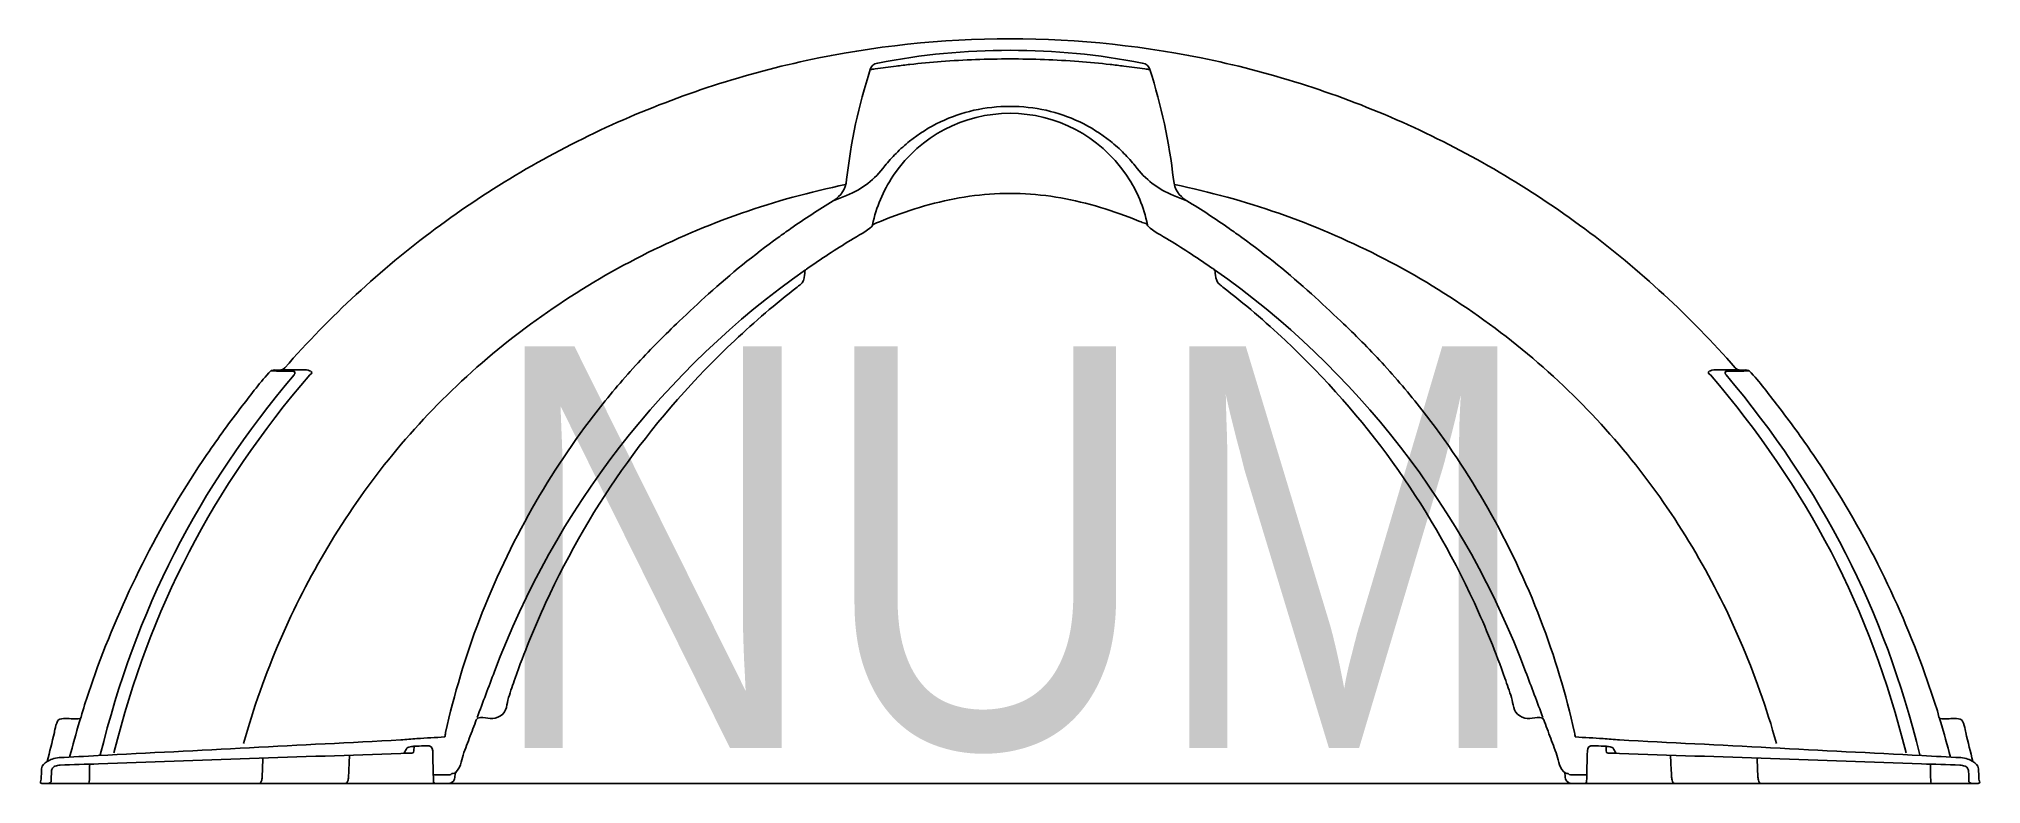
# Model space of a CAD drawing. Extents: x 1.1 to 34.9, y 0 to 13.
import ezdxf
from ezdxf.enums import TextEntityAlignment as Align

# ---------------------------------------------------------------- set-up
doc = ezdxf.new("R2010")
doc.units = 0
doc.header["$MEASUREMENT"] = 0
doc.layers.add('SEPTICAD', color=7, linetype='Continuous')
doc.styles.add('SEPTICAD', font='ARIALN.TTF')

msp = doc.modelspace()

# ---------------------------------------------------------------- linework, layer by layer
at = {"layer": 'SEPTICAD'}
for p, q in [((7.963, 0.149), (8.028, 0.149)), ((28.037, 0.149), (27.972, 0.149))]:
    msp.add_line(p, q, dxfattribs=at)
msp.add_lwpolyline([(1.144, 0), (34.856, 0)], dxfattribs=at)
for points, knots in [([(24.934, 11.475), (23.849, 11.968), (22.712, 12.345), (21.547, 12.597), (20.383, 12.849), (19.191, 12.976), (18, 12.976), (16.809, 12.976), (15.618, 12.849), (14.453, 12.597)], [93, 93, 93, 93, 94, 94, 94, 95, 95, 95, 96, 96, 96, 96]), ([(15.7, 12.553), (16.463, 12.703), (17.223, 12.776), (18, 12.776), (18.778, 12.776), (19.537, 12.703), (20.3, 12.553)], [0, 0, 0, 0, 1, 1, 1, 2, 2, 2, 2]), ([(15.986, 10.619), (16.442, 11.282), (17.195, 11.678), (18, 11.678), (18.805, 11.678), (19.559, 11.282), (20.015, 10.619)], [2, 2, 2, 2, 3, 3, 3, 4, 4, 4, 4]), ([(8.681, 1.034), (8.7, 1.087), (8.7, 1.148), (8.779, 1.148), (8.897, 1.148), (9.008, 1.097), (9.128, 1.177)], [28, 28, 28, 28, 29, 29, 29, 30, 30, 30, 30]), ([(26.873, 1.177), (26.993, 1.097), (27.104, 1.148), (27.222, 1.148), (27.301, 1.148), (27.301, 1.086), (27.32, 1.033)], [61, 61, 61, 61, 62, 62, 62, 63, 63, 63, 63])]:
    msp.add_open_spline(points, degree=3, knots=knots, dxfattribs=at)
for points in [[(14.453, 12.597), (13.289, 12.345), (12.151, 11.968), (11.067, 11.475)], [(15.566, 12.44), (15.587, 12.507), (15.622, 12.538), (15.691, 12.552)], [(16.256, 12.529), (16.177, 12.52), (16.098, 12.51), (16.018, 12.5)], [(16.804, 12.581), (16.622, 12.567), (16.439, 12.55), (16.256, 12.529)], [(18, 12.625), (17.601, 12.625), (17.202, 12.611), (16.804, 12.581)], [(19.196, 12.581), (18.798, 12.611), (18.399, 12.625), (18, 12.625)], [(19.744, 12.529), (19.562, 12.55), (19.379, 12.567), (19.196, 12.581)], [(19.982, 12.5), (19.903, 12.51), (19.823, 12.52), (19.744, 12.529)], [(20.435, 12.44), (20.413, 12.507), (20.378, 12.538), (20.309, 12.552)], [(15.566, 12.44), (15.365, 11.812), (15.229, 11.178), (15.155, 10.523)], [(15.651, 12.451), (15.623, 12.447), (15.594, 12.444), (15.566, 12.44)], [(16.018, 12.5), (15.896, 12.484), (15.774, 12.467), (15.651, 12.451)], [(20.349, 12.451), (20.227, 12.467), (20.105, 12.484), (19.982, 12.5)], [(20.435, 12.44), (20.406, 12.444), (20.378, 12.447), (20.349, 12.451)], [(20.846, 10.523), (20.771, 11.178), (20.636, 11.812), (20.435, 12.44)], [(16.253, 11.192), (16.417, 11.324), (16.597, 11.437), (16.787, 11.528)], [(16.787, 11.528), (16.973, 11.617), (17.169, 11.684), (17.371, 11.73)], [(17.371, 11.73), (17.577, 11.776), (17.789, 11.799), (18, 11.799)], [(18, 11.799), (18.212, 11.799), (18.423, 11.776), (18.63, 11.73)], [(18.63, 11.73), (18.831, 11.684), (19.027, 11.617), (19.213, 11.528)], [(19.213, 11.528), (19.403, 11.437), (19.583, 11.324), (19.748, 11.192)], [(11.067, 11.475), (9.982, 10.983), (8.95, 10.374), (7.994, 9.663)], [(16.016, 10.979), (16.091, 11.055), (16.17, 11.126), (16.253, 11.192)], [(19.748, 11.192), (19.83, 11.126), (19.91, 11.055), (19.984, 10.979)], [(28.006, 9.663), (27.05, 10.374), (26.018, 10.983), (24.934, 11.475)], [(15.822, 10.761), (15.883, 10.837), (15.948, 10.91), (16.016, 10.979)], [(19.984, 10.979), (20.053, 10.91), (20.117, 10.837), (20.178, 10.761)], [(15.155, 10.523), (15.135, 10.35), (15.068, 10.245), (14.92, 10.154)], [(15.155, 10.244), (15.431, 10.361), (15.64, 10.524), (15.822, 10.761)], [(15.607, 9.737), (15.673, 10.047), (15.787, 10.32), (15.962, 10.583)], [(15.962, 10.583), (15.97, 10.595), (15.978, 10.607), (15.986, 10.619)], [(20.015, 10.619), (20.023, 10.607), (20.031, 10.595), (20.039, 10.583)], [(20.039, 10.583), (20.214, 10.32), (20.328, 10.047), (20.393, 9.737)], [(20.178, 10.761), (20.361, 10.524), (20.57, 10.361), (20.845, 10.244)], [(21.08, 10.154), (20.932, 10.245), (20.865, 10.35), (20.846, 10.523)], [(11.592, 9.197), (12.712, 9.766), (13.907, 10.184), (15.137, 10.437)], [(14.92, 10.154), (14.669, 9.999), (14.424, 9.838), (14.182, 9.669)], [(14.92, 10.154), (14.998, 10.184), (15.077, 10.214), (15.155, 10.244)], [(16.597, 10.087), (17.06, 10.213), (17.519, 10.283), (18, 10.283)], [(18, 10.283), (18.481, 10.283), (18.94, 10.213), (19.402, 10.087)], [(20.845, 10.244), (20.924, 10.214), (21.002, 10.184), (21.08, 10.154)], [(24.408, 9.197), (23.289, 9.766), (22.093, 10.184), (20.863, 10.437)], [(21.08, 10.154), (21.331, 9.999), (21.577, 9.838), (21.818, 9.669)], [(15.758, 9.8), (15.812, 9.823), (15.867, 9.845), (15.923, 9.866)], [(15.923, 9.866), (16.144, 9.951), (16.368, 10.025), (16.597, 10.087)], [(19.402, 10.087), (19.631, 10.025), (19.855, 9.951), (20.077, 9.866)], [(20.077, 9.866), (20.132, 9.845), (20.187, 9.823), (20.242, 9.801)], [(7.994, 9.663), (7.038, 8.952), (6.158, 8.139), (5.374, 7.241)], [(13.963, 9.513), (13.542, 9.207), (13.139, 8.881), (12.752, 8.533)], [(14.182, 9.669), (14.109, 9.617), (14.036, 9.565), (13.963, 9.513)], [(14.553, 9.03), (14.806, 9.204), (15.063, 9.369), (15.326, 9.527)], [(15.326, 9.527), (15.354, 9.544), (15.595, 9.676), (15.604, 9.723)], [(15.604, 9.723), (15.609, 9.747), (15.744, 9.795), (15.758, 9.8)], [(20.242, 9.801), (20.269, 9.79), (20.296, 9.778), (20.324, 9.767)], [(20.324, 9.767), (20.35, 9.756), (20.387, 9.767), (20.396, 9.724)], [(20.396, 9.724), (20.406, 9.676), (20.643, 9.546), (20.673, 9.528)], [(20.673, 9.528), (20.936, 9.37), (21.193, 9.204), (21.446, 9.03)], [(21.818, 9.669), (21.892, 9.617), (21.965, 9.565), (22.037, 9.513)], [(22.037, 9.513), (22.459, 9.207), (22.861, 8.881), (23.248, 8.533)], [(30.626, 7.241), (29.842, 8.139), (28.962, 8.952), (28.006, 9.663)], [(8.453, 7.01), (9.389, 7.882), (10.451, 8.618), (11.592, 9.197)], [(27.548, 7.01), (26.612, 7.882), (25.549, 8.618), (24.408, 9.197)], [(9.024, 1.95), (10.083, 4.776), (11.971, 7.217), (14.441, 8.951)], [(14.344, 8.688), (14.404, 8.734), (14.412, 8.792), (14.424, 8.858)], [(14.424, 8.858), (14.431, 8.895), (14.417, 8.935), (14.458, 8.964)], [(14.458, 8.964), (14.49, 8.986), (14.522, 9.008), (14.553, 9.03)], [(21.446, 9.03), (21.477, 9.009), (21.509, 8.987), (21.541, 8.965)], [(21.541, 8.965), (21.582, 8.936), (21.569, 8.896), (21.576, 8.859)], [(26.977, 1.95), (25.918, 4.776), (24.03, 7.217), (21.56, 8.951)], [(21.576, 8.859), (21.588, 8.793), (21.596, 8.734), (21.657, 8.688)], [(12.752, 8.533), (12.582, 8.373), (12.412, 8.213), (12.242, 8.053)], [(13.21, 7.721), (13.557, 8.048), (13.918, 8.357), (14.295, 8.65)], [(14.295, 8.65), (14.311, 8.663), (14.328, 8.675), (14.344, 8.688)], [(21.657, 8.688), (21.673, 8.675), (21.689, 8.663), (21.705, 8.65)], [(21.705, 8.65), (22.082, 8.358), (22.442, 8.049), (22.789, 7.722)], [(23.248, 8.533), (23.418, 8.373), (23.588, 8.213), (23.758, 8.053)], [(12.242, 8.053), (11.994, 7.821), (11.755, 7.58), (11.525, 7.33)], [(23.758, 8.053), (24.007, 7.821), (24.246, 7.58), (24.476, 7.33)], [(9.916, 3.143), (10.733, 4.911), (11.793, 6.384), (13.21, 7.721)], [(22.789, 7.722), (24.206, 6.386), (25.266, 4.913), (26.084, 3.146)], [(2.163, 0.496), (2.784, 3.029), (3.858, 5.128), (5.535, 7.121)], [(5.809, 7.119), (4.117, 5.144), (3.032, 3.06), (2.401, 0.534)], [(5.131, 7.189), (4.947, 6.999), (4.795, 6.785), (4.634, 6.578)], [(5.521, 7.181), (5.39, 7.183), (5.26, 7.186), (5.13, 7.188)], [(5.135, 7.192), (5.133, 7.191), (5.132, 7.19), (5.131, 7.189)], [(5.144, 7.197), (5.141, 7.196), (5.138, 7.194), (5.135, 7.192)], [(5.374, 7.241), (5.302, 7.164), (5.219, 7.227), (5.144, 7.197)], [(5.304, 7.207), (5.443, 7.207), (5.582, 7.207), (5.72, 7.206)], [(5.54, 7.176), (5.535, 7.18), (5.527, 7.18), (5.521, 7.181)], [(5.535, 7.121), (5.538, 7.125), (5.541, 7.129), (5.544, 7.133)], [(5.552, 7.163), (5.55, 7.169), (5.546, 7.173), (5.54, 7.176)], [(5.544, 7.133), (5.546, 7.137), (5.548, 7.14), (5.55, 7.144)], [(5.55, 7.144), (5.551, 7.147), (5.552, 7.151), (5.552, 7.154)], [(5.552, 7.154), (5.552, 7.157), (5.552, 7.16), (5.552, 7.163)], [(5.72, 7.206), (5.799, 7.207), (5.898, 7.172), (5.809, 7.119)], [(11.525, 7.33), (11.282, 7.066), (11.05, 6.792), (10.829, 6.51)], [(24.476, 7.33), (24.718, 7.066), (24.95, 6.792), (25.171, 6.51)], [(30.28, 7.206), (30.202, 7.207), (30.103, 7.172), (30.192, 7.119)], [(30.192, 7.119), (31.883, 5.144), (32.969, 3.06), (33.599, 0.534)], [(30.696, 7.207), (30.557, 7.207), (30.419, 7.207), (30.28, 7.206)], [(30.448, 7.154), (30.448, 7.157), (30.448, 7.16), (30.449, 7.163)], [(30.451, 7.144), (30.449, 7.147), (30.449, 7.151), (30.448, 7.154)], [(30.449, 7.163), (30.45, 7.169), (30.455, 7.173), (30.46, 7.176)], [(30.456, 7.133), (30.454, 7.137), (30.452, 7.14), (30.451, 7.144)], [(30.465, 7.121), (30.462, 7.125), (30.459, 7.129), (30.456, 7.133)], [(30.46, 7.176), (30.466, 7.18), (30.473, 7.18), (30.48, 7.181)], [(33.838, 0.496), (33.217, 3.029), (32.143, 5.128), (30.465, 7.121)], [(30.48, 7.181), (30.61, 7.183), (30.74, 7.186), (30.871, 7.188)], [(30.857, 7.197), (30.781, 7.227), (30.698, 7.164), (30.626, 7.241)], [(30.866, 7.192), (30.863, 7.194), (30.86, 7.196), (30.857, 7.197)], [(30.87, 7.189), (30.868, 7.19), (30.867, 7.191), (30.866, 7.192)], [(31.367, 6.578), (31.206, 6.785), (31.053, 6.999), (30.87, 7.189)], [(7.179, 5.641), (7.57, 6.127), (7.996, 6.585), (8.453, 7.01)], [(28.822, 5.641), (28.431, 6.127), (28.004, 6.585), (27.548, 7.01)], [(4.634, 6.578), (4.42, 6.303), (4.216, 6.021), (4.02, 5.733)], [(10.829, 6.51), (10.405, 5.968), (10.022, 5.394), (9.682, 4.796)], [(25.171, 6.51), (25.595, 5.968), (25.979, 5.394), (26.319, 4.796)], [(31.981, 5.733), (31.785, 6.021), (31.58, 6.302), (31.367, 6.578)], [(4.02, 5.733), (3.627, 5.157), (3.273, 4.561), (2.954, 3.941)], [(6.122, 4.118), (6.438, 4.649), (6.791, 5.159), (7.179, 5.641)], [(29.879, 4.118), (29.562, 4.649), (29.209, 5.159), (28.822, 5.641)], [(33.047, 3.94), (32.728, 4.561), (32.374, 5.156), (31.981, 5.733)], [(9.682, 4.796), (9.327, 4.172), (9.019, 3.521), (8.763, 2.851)], [(26.319, 4.796), (26.673, 4.172), (26.981, 3.521), (27.238, 2.851)], [(5.294, 2.499), (5.534, 3.056), (5.811, 3.598), (6.122, 4.118)], [(30.707, 2.499), (30.466, 3.056), (30.19, 3.598), (29.879, 4.118)], [(2.954, 3.941), (2.635, 3.319), (2.357, 2.684), (2.116, 2.029)], [(33.884, 2.029), (33.644, 2.685), (33.366, 3.319), (33.047, 3.94)], [(9.384, 1.832), (9.541, 2.278), (9.718, 2.714), (9.916, 3.143)], [(26.084, 3.146), (26.282, 2.716), (26.459, 2.28), (26.616, 1.833)], [(8.763, 2.851), (8.519, 2.211), (8.321, 1.554), (8.174, 0.885)], [(27.238, 2.851), (27.482, 2.211), (27.679, 1.554), (27.827, 0.885)], [(4.658, 0.698), (4.828, 1.312), (5.041, 1.914), (5.294, 2.499)], [(31.343, 0.698), (31.172, 1.312), (30.959, 1.914), (30.707, 2.499)], [(34.16, 1.212), (34.075, 1.487), (33.983, 1.759), (33.884, 2.029)], [(2.116, 2.029), (2.018, 1.759), (1.926, 1.488), (1.841, 1.215)], [(8.723, 1.148), (8.823, 1.415), (8.923, 1.683), (9.024, 1.95)], [(9.27, 1.496), (9.307, 1.609), (9.345, 1.721), (9.384, 1.832)], [(26.616, 1.833), (26.655, 1.721), (26.693, 1.609), (26.73, 1.496)], [(27.277, 1.148), (27.177, 1.415), (27.077, 1.683), (26.977, 1.95)], [(9.128, 1.177), (9.253, 1.259), (9.234, 1.384), (9.27, 1.496)], [(26.73, 1.496), (26.767, 1.384), (26.747, 1.259), (26.873, 1.177)], [(1.458, 1.12), (1.397, 1.103), (1.372, 0.927), (1.363, 0.889)], [(1.718, 1.123), (1.632, 1.123), (1.547, 1.145), (1.458, 1.12)], [(1.802, 1.078), (1.741, 0.873), (1.683, 0.666), (1.629, 0.459)], [(1.78, 1.123), (1.78, 1.123), (1.718, 1.123), (1.718, 1.123)], [(1.841, 1.215), (1.829, 1.177), (1.842, 1.123), (1.78, 1.123)], [(1.821, 1.148), (1.816, 1.124), (1.809, 1.101), (1.802, 1.078)], [(8.618, 0.868), (8.639, 0.923), (8.66, 0.979), (8.681, 1.034)], [(27.32, 1.033), (27.341, 0.978), (27.362, 0.922), (27.383, 0.867)], [(34.221, 1.123), (34.16, 1.123), (34.172, 1.175), (34.16, 1.212)], [(34.18, 1.148), (34.185, 1.124), (34.191, 1.101), (34.198, 1.078)], [(34.198, 1.078), (34.26, 0.873), (34.318, 0.666), (34.372, 0.459)], [(34.283, 1.123), (34.283, 1.123), (34.221, 1.123), (34.221, 1.123)], [(34.543, 1.12), (34.454, 1.145), (34.369, 1.123), (34.283, 1.123)], [(34.638, 0.888), (34.629, 0.927), (34.603, 1.103), (34.543, 1.12)], [(1.363, 0.889), (1.322, 0.719), (1.281, 0.55), (1.24, 0.381)], [(7.392, 0.758), (5.637, 0.667), (3.882, 0.576), (2.128, 0.485)], [(7.674, 0.782), (7.58, 0.774), (7.486, 0.766), (7.392, 0.758)], [(8.16, 0.81), (7.998, 0.801), (7.836, 0.791), (7.674, 0.782)], [(8.174, 0.885), (8.169, 0.86), (8.165, 0.835), (8.16, 0.81)], [(8.494, 0.536), (8.535, 0.647), (8.577, 0.757), (8.618, 0.868)], [(27.383, 0.867), (27.424, 0.756), (27.465, 0.646), (27.507, 0.535)], [(27.827, 0.885), (27.831, 0.86), (27.836, 0.835), (27.84, 0.81)], [(27.84, 0.81), (28.002, 0.801), (28.164, 0.791), (28.326, 0.782)], [(28.326, 0.782), (28.42, 0.774), (28.515, 0.766), (28.609, 0.758)], [(28.609, 0.758), (30.363, 0.667), (32.118, 0.576), (33.873, 0.485)], [(34.761, 0.381), (34.72, 0.55), (34.679, 0.719), (34.638, 0.888)], [(1.24, 0.381), (1.19, 0.348), (1.143, 0.326), (1.14, 0.253)], [(1.324, 0.424), (1.294, 0.413), (1.268, 0.395), (1.24, 0.381)], [(1.448, 0.449), (1.405, 0.447), (1.365, 0.439), (1.324, 0.424)], [(2.128, 0.485), (1.901, 0.473), (1.674, 0.461), (1.448, 0.449)], [(2.131, 0.341), (1.908, 0.334), (1.685, 0.326), (1.462, 0.318)], [(7.392, 0.523), (5.638, 0.463), (3.885, 0.402), (2.131, 0.341)], [(4.982, 0.139), (4.985, 0.224), (4.988, 0.308), (4.991, 0.393)], [(4.991, 0.403), (4.992, 0.416), (4.99, 0.428), (4.987, 0.44)], [(4.991, 0.393), (4.991, 0.396), (4.991, 0.4), (4.991, 0.403)], [(6.485, 0.139), (6.49, 0.257), (6.496, 0.375), (6.502, 0.492)], [(7.591, 0.53), (7.525, 0.528), (7.458, 0.525), (7.392, 0.523)], [(7.5, 0.615), (7.484, 0.587), (7.469, 0.559), (7.453, 0.531)], [(7.506, 0.621), (7.504, 0.619), (7.501, 0.617), (7.5, 0.615)], [(7.517, 0.626), (7.513, 0.625), (7.509, 0.623), (7.506, 0.621)], [(7.555, 0.637), (7.542, 0.635), (7.529, 0.631), (7.517, 0.626)], [(7.607, 0.645), (7.59, 0.643), (7.572, 0.641), (7.555, 0.637)], [(7.6, 0.531), (7.597, 0.531), (7.594, 0.531), (7.591, 0.53)], [(7.607, 0.532), (7.605, 0.531), (7.603, 0.531), (7.6, 0.531)], [(7.637, 0.648), (7.627, 0.647), (7.617, 0.647), (7.607, 0.645)], [(7.614, 0.537), (7.612, 0.535), (7.609, 0.533), (7.607, 0.532)], [(7.617, 0.545), (7.617, 0.542), (7.616, 0.539), (7.614, 0.537)], [(7.627, 0.647), (7.624, 0.613), (7.62, 0.579), (7.617, 0.545)], [(7.666, 0.65), (7.656, 0.649), (7.646, 0.649), (7.637, 0.648)], [(7.848, 0.656), (7.787, 0.654), (7.726, 0.652), (7.666, 0.65)], [(7.95, 0.567), (7.943, 0.633), (7.914, 0.659), (7.848, 0.656)], [(7.963, 0.03), (7.958, 0.209), (7.954, 0.388), (7.95, 0.567)], [(8.363, 0.208), (8.452, 0.306), (8.453, 0.426), (8.494, 0.536)], [(27.507, 0.535), (27.548, 0.425), (27.548, 0.305), (27.638, 0.208)], [(28.038, 0.03), (28.042, 0.209), (28.047, 0.388), (28.051, 0.567)], [(28.051, 0.567), (28.057, 0.633), (28.087, 0.659), (28.153, 0.656)], [(28.153, 0.656), (28.213, 0.654), (28.274, 0.652), (28.334, 0.65)], [(28.334, 0.65), (28.344, 0.649), (28.354, 0.649), (28.364, 0.648)], [(28.364, 0.648), (28.373, 0.647), (28.383, 0.647), (28.393, 0.645)], [(28.373, 0.647), (28.377, 0.613), (28.38, 0.579), (28.383, 0.545)], [(28.383, 0.545), (28.384, 0.542), (28.385, 0.539), (28.387, 0.537)], [(28.387, 0.537), (28.389, 0.535), (28.391, 0.533), (28.394, 0.532)], [(28.393, 0.645), (28.411, 0.643), (28.428, 0.641), (28.446, 0.637)], [(28.394, 0.532), (28.396, 0.531), (28.398, 0.531), (28.4, 0.531)], [(28.4, 0.531), (28.4, 0.531), (28.41, 0.53), (28.41, 0.53)], [(28.41, 0.53), (28.476, 0.528), (28.542, 0.525), (28.608, 0.523)], [(28.446, 0.637), (28.458, 0.635), (28.471, 0.631), (28.483, 0.626)], [(28.483, 0.626), (28.487, 0.625), (28.491, 0.623), (28.494, 0.621)], [(28.494, 0.621), (28.497, 0.619), (28.499, 0.617), (28.501, 0.615)], [(28.501, 0.615), (28.516, 0.587), (28.532, 0.559), (28.547, 0.531)], [(28.608, 0.523), (30.362, 0.463), (32.116, 0.402), (33.869, 0.341)], [(29.516, 0.139), (29.51, 0.257), (29.504, 0.375), (29.499, 0.492)], [(31.009, 0.403), (31.009, 0.416), (31.01, 0.428), (31.013, 0.44)], [(31.009, 0.393), (31.009, 0.396), (31.009, 0.4), (31.009, 0.403)], [(31.018, 0.139), (31.015, 0.224), (31.012, 0.308), (31.009, 0.393)], [(33.869, 0.341), (34.092, 0.334), (34.315, 0.326), (34.538, 0.318)], [(33.873, 0.485), (34.099, 0.473), (34.326, 0.461), (34.553, 0.449)], [(34.553, 0.449), (34.596, 0.447), (34.636, 0.439), (34.676, 0.424)], [(34.676, 0.424), (34.706, 0.413), (34.732, 0.395), (34.761, 0.381)], [(34.86, 0.253), (34.858, 0.326), (34.81, 0.348), (34.761, 0.381)], [(1.134, 0.076), (1.133, 0.05), (1.093, 0), (1.144, 0)], [(1.14, 0.253), (1.138, 0.194), (1.136, 0.135), (1.134, 0.076)], [(1.144, 0), (1.144, 0), (1.232, 0), (1.232, 0)], [(1.232, 0), (1.232, 0), (1.409, 0), (1.409, 0)], [(1.306, 0.029), (1.295, 0.01), (1.281, 0.002), (1.259, 0)], [(1.313, 0.208), (1.31, 0.148), (1.308, 0.089), (1.306, 0.029)], [(1.332, 0.268), (1.32, 0.25), (1.314, 0.231), (1.313, 0.208)], [(1.362, 0.296), (1.35, 0.289), (1.34, 0.28), (1.332, 0.268)], [(1.377, 0.303), (1.372, 0.301), (1.367, 0.299), (1.362, 0.296)], [(1.462, 0.318), (1.433, 0.316), (1.405, 0.312), (1.377, 0.303)], [(1.409, 0), (1.409, 0), (2.118, 0), (2.118, 0)], [(1.941, 0), (1.962, 0), (1.971, 0.008), (1.971, 0.029)], [(1.971, 0.029), (1.973, 0.131), (1.976, 0.234), (1.978, 0.336)], [(2.118, 0), (2.118, 0), (3.534, 0), (3.534, 0)], [(3.534, 0), (3.534, 0), (6.373, 0), (6.373, 0)], [(4.926, 0), (4.93, 0), (4.934, 0.001), (4.938, 0.002)], [(4.938, 0.002), (4.942, 0.004), (4.946, 0.006), (4.949, 0.008)], [(4.949, 0.008), (4.957, 0.015), (4.962, 0.023), (4.965, 0.032)], [(4.965, 0.032), (4.971, 0.047), (4.974, 0.062), (4.977, 0.077)], [(4.977, 0.077), (4.98, 0.097), (4.982, 0.118), (4.982, 0.139)], [(6.373, 0), (6.373, 0), (7.791, 0), (7.791, 0)], [(6.428, 0), (6.432, 0), (6.436, 0.001), (6.44, 0.002)], [(6.44, 0.002), (6.444, 0.004), (6.448, 0.006), (6.451, 0.008)], [(6.451, 0.008), (6.459, 0.015), (6.464, 0.023), (6.468, 0.032)], [(6.468, 0.032), (6.474, 0.047), (6.477, 0.062), (6.479, 0.077)], [(6.479, 0.077), (6.482, 0.098), (6.484, 0.119), (6.485, 0.139)], [(7.791, 0), (7.791, 0), (8.145, 0), (8.145, 0)], [(7.99, 0), (7.97, 0.002), (7.963, 0.01), (7.963, 0.03)], [(8.127, 0.149), (8.127, 0.149), (8.032, 0.149), (8.032, 0.149)], [(8.219, 0.149), (8.219, 0.149), (8.127, 0.149), (8.127, 0.149)], [(8.145, 0), (8.205, 0), (8.26, -0.013), (8.31, 0.042)], [(8.245, 0.149), (8.245, 0.149), (8.219, 0.149), (8.219, 0.149)], [(8.283, 0.174), (8.272, 0.162), (8.264, 0.149), (8.245, 0.149)], [(8.288, 0.174), (8.288, 0.174), (8.283, 0.174), (8.283, 0.174)], [(8.359, 0.204), (8.338, 0.183), (8.317, 0.174), (8.288, 0.174)], [(8.31, 0.042), (8.355, 0.093), (8.318, 0.158), (8.363, 0.208)], [(27.638, 0.208), (27.684, 0.157), (27.645, 0.092), (27.691, 0.042)], [(27.641, 0.204), (27.662, 0.183), (27.683, 0.174), (27.713, 0.174)], [(27.691, 0.042), (27.741, -0.013), (27.796, 0), (27.856, 0)], [(27.713, 0.174), (27.713, 0.174), (27.718, 0.174), (27.718, 0.174)], [(27.718, 0.174), (27.728, 0.162), (27.736, 0.149), (27.755, 0.149)], [(27.755, 0.149), (27.755, 0.149), (27.782, 0.149), (27.782, 0.149)], [(27.782, 0.149), (27.782, 0.149), (27.873, 0.149), (27.873, 0.149)], [(27.856, 0), (27.856, 0), (28.21, 0), (28.21, 0)], [(27.873, 0.149), (27.873, 0.149), (27.969, 0.149), (27.969, 0.149)], [(28.011, 0), (28.03, 0.002), (28.038, 0.01), (28.038, 0.03)], [(28.21, 0), (28.21, 0), (29.627, 0), (29.627, 0)], [(29.522, 0.077), (29.518, 0.098), (29.516, 0.119), (29.516, 0.139)], [(29.533, 0.032), (29.527, 0.047), (29.524, 0.062), (29.522, 0.077)], [(29.549, 0.008), (29.541, 0.015), (29.537, 0.023), (29.533, 0.032)], [(29.56, 0.002), (29.556, 0.004), (29.552, 0.006), (29.549, 0.008)], [(29.572, 0), (29.568, 0), (29.564, 0.001), (29.56, 0.002)], [(29.627, 0), (29.627, 0), (32.463, 0), (32.463, 0)], [(31.024, 0.077), (31.021, 0.097), (31.019, 0.118), (31.018, 0.139)], [(31.035, 0.032), (31.029, 0.047), (31.026, 0.062), (31.024, 0.077)], [(31.051, 0.008), (31.044, 0.015), (31.039, 0.023), (31.035, 0.032)], [(31.063, 0.002), (31.059, 0.004), (31.055, 0.006), (31.051, 0.008)], [(31.075, 0), (31.071, 0), (31.066, 0.001), (31.063, 0.002)], [(32.463, 0), (32.463, 0), (33.881, 0), (33.881, 0)], [(33.881, 0), (33.881, 0), (34.59, 0), (34.59, 0)], [(34.029, 0.029), (34.027, 0.131), (34.025, 0.234), (34.023, 0.336)], [(34.059, 0), (34.038, 0), (34.029, 0.008), (34.029, 0.029)], [(34.538, 0.318), (34.567, 0.316), (34.595, 0.312), (34.623, 0.303)], [(34.59, 0), (34.59, 0), (34.768, 0), (34.768, 0)], [(34.623, 0.303), (34.628, 0.301), (34.633, 0.299), (34.638, 0.296)], [(34.638, 0.296), (34.651, 0.289), (34.66, 0.28), (34.668, 0.268)], [(34.668, 0.268), (34.68, 0.25), (34.687, 0.231), (34.688, 0.208)], [(34.688, 0.208), (34.69, 0.148), (34.692, 0.089), (34.694, 0.029)], [(34.694, 0.029), (34.706, 0.01), (34.719, 0.002), (34.742, 0)], [(34.768, 0), (34.768, 0), (34.856, 0), (34.856, 0)], [(34.856, 0), (34.907, 0), (34.868, 0.049), (34.867, 0.075)], [(34.867, 0.075), (34.865, 0.135), (34.863, 0.194), (34.86, 0.253)]]:
    msp.add_open_spline(points, degree=3, dxfattribs=at)

# ---------------------------------------------------------------- texts
at = {"layer": 'SEPTICAD', "style": 'SEPTICAD'}
msp.add_attdef('NUM', text='#', height=7, dxfattribs=at).set_placement((18.016, 4.116), align=Align.MIDDLE_CENTER)

doc.saveas('drawing.dxf')
